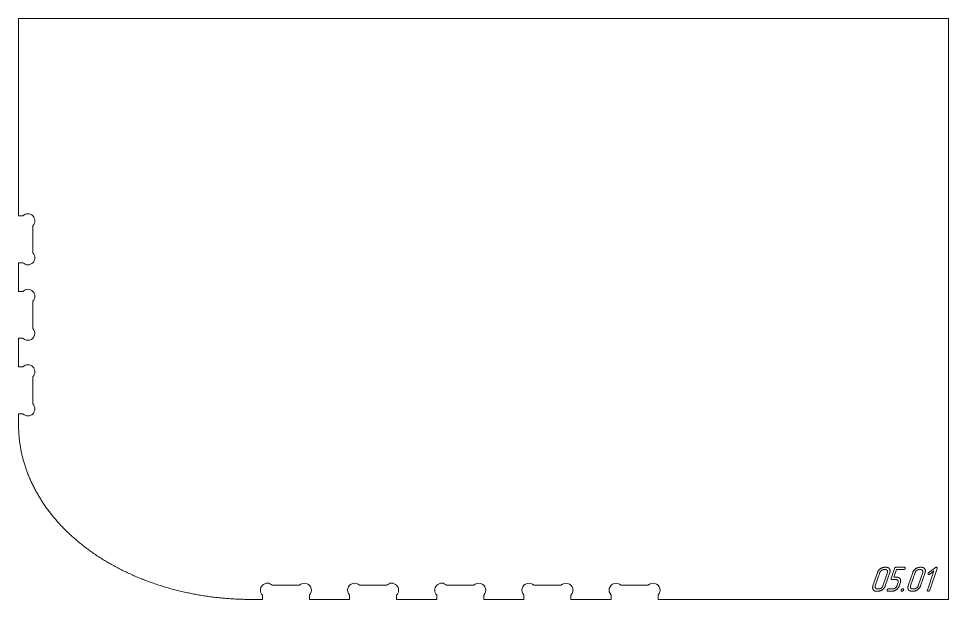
# Model space of a CAD drawing. Header units: millimetres. Extents: x 10 to 1426, y -715 to -10.
# Drawn here: x 860.3 to 1260.3, y -715 to -465 of the extents above; entities that cross this region are included whole.
import ezdxf

# ---------------------------------------------------------------- set-up
doc = ezdxf.new("R2010")
doc.units = ezdxf.units.MM
doc.layers.add('Cut', color=7, linetype='Continuous', lineweight=0)
doc.layers.add('Mark', color=7, linetype='Continuous', lineweight=0)

msp = doc.modelspace()

# ---------------------------------------------------------------- linework, layer by layer
at = {"layer": 'Cut'}
msp.add_lwpolyline([(860.312001, -635.09366), (862.169347, -635.09366, 1), (866.411988, -630.851019), (866.411988, -619.136341, 1), (862.169347, -614.8937), (860.312001, -614.8937), (860.312001, -602.593725), (862.169347, -602.593725, 1), (866.411988, -598.351084), (866.411988, -586.636406, 1), (862.169347, -582.393765), (860.312001, -582.393765), (860.312001, -570.09379), (862.169347, -570.09379, 1), (866.411988, -565.851149), (866.411988, -554.136471, 1), (862.169347, -549.89383), (860.312001, -549.89383), (860.312001, -464.994), (1260.311201, -464.994), (1260.311201, -714.9935), (1135.41145, -714.9935), (1135.41145, -713.136153, 1), (1131.168809, -708.893512), (1119.454132, -708.893512, 1), (1115.211491, -713.136153), (1115.211491, -714.9935), (1097.911525, -714.9935), (1097.911525, -713.136153, 1), (1093.668884, -708.893512), (1081.954207, -708.893512, 1), (1077.711566, -713.136153), (1077.711566, -714.9935), (1060.4116, -714.9935), (1060.4116, -713.136153, 1), (1056.168959, -708.893512), (1044.454282, -708.893512, 1), (1040.211641, -713.136153), (1040.211641, -714.9935), (1022.911675, -714.9935), (1022.911675, -713.136153, 1), (1018.669034, -708.893512), (1006.954357, -708.893512, 1), (1002.711716, -713.136153), (1002.711716, -714.9935), (985.41175, -714.9935), (985.41175, -713.136153, 1), (981.169109, -708.893512), (969.454432, -708.893512, 1), (965.211791, -713.136153), (965.211791, -714.9935), (960.311801, -714.9935), (959.758746, -714.992353), (959.204449, -714.988902), (958.64893, -714.98313), (958.092211, -714.975023), (957.534314, -714.964565), (956.975263, -714.951742), (956.415079, -714.936537), (955.853785, -714.918936), (955.291406, -714.898924), (954.727964, -714.876487), (954.163484, -714.851609), (953.59799, -714.824277), (953.031507, -714.794476), (952.46406, -714.762192), (951.895674, -714.727411), (951.326375, -714.690119), (950.756188, -714.650303), (950.185141, -714.607949), (949.61326, -714.563044), (949.04057, -714.515574), (948.467101, -714.465527), (947.892879, -714.412891), (947.317932, -714.357651), (946.742289, -714.299797), (946.165977, -714.239315), (945.589025, -714.176195), (945.011463, -714.110423), (944.43332, -714.041989), (943.854625, -713.970882), (943.275409, -713.897089), (942.695701, -713.8206), (942.115532, -713.741405), (941.534933, -713.659493), (940.953934, -713.574854), (940.372568, -713.487478), (939.790865, -713.397354), (939.208857, -713.304475), (938.626578, -713.20883), (938.044058, -713.11041), (937.46133, -713.009207), (936.878428, -712.905212), (936.295385, -712.798417), (935.712233, -712.688815), (935.129006, -712.576397), (934.545739, -712.461156), (933.962465, -712.343085), (933.379219, -712.222178), (932.796034, -712.098428), (932.212946, -711.971828), (931.62999, -711.842373), (931.047201, -711.710057), (930.464613, -711.574875), (929.882263, -711.436822), (929.300185, -711.295893), (928.718417, -711.152084), (928.136994, -711.005391), (927.555952, -710.855809), (926.975328, -710.703337), (926.395157, -710.547969), (925.815477, -710.389705), (925.236325, -710.228541), (924.657737, -710.064476), (924.079751, -709.897507), (923.502403, -709.727633), (922.925732, -709.554854), (922.349774, -709.379168), (921.774567, -709.200575), (921.200148, -709.019075), (920.626556, -708.834668), (920.053828, -708.647356), (919.482002, -708.457138), (918.911115, -708.264018), (918.341207, -708.067995), (917.772315, -707.869073), (917.204477, -707.667255), (916.637731, -707.462541), (916.072115, -707.254937), (915.507668, -707.044446), (914.944428, -706.831071), (914.382433, -706.614817), (913.821721, -706.395689), (913.262331, -706.173692), (912.7043, -705.948831), (912.147668, -705.721111), (911.592471, -705.49054), (911.038748, -705.257124), (910.486537, -705.02087), (909.935877, -704.781784), (909.386805, -704.539875), (908.839358, -704.295151), (908.293576, -704.047621), (907.749494, -703.797292), (907.207152, -703.544175), (906.666587, -703.288278), (906.127835, -703.029613), (905.590935, -702.768188), (905.055923, -702.504015), (904.522836, -702.237105), (903.991712, -701.967469), (903.462586, -701.69512), (902.935496, -701.420068), (902.410478, -701.142327), (901.887568, -700.86191), (901.366802, -700.57883), (900.848215, -700.2931), (900.331845, -700.004735), (899.817725, -699.713748), (899.305891, -699.420155), (898.796379, -699.12397), (898.289222, -698.825209), (897.784456, -698.523888), (897.282114, -698.220023), (896.782231, -697.913629), (896.28484, -697.604725), (895.789975, -697.293326), (895.297669, -696.979451), (894.807955, -696.663117), (894.320865, -696.344342), (893.836432, -696.023145), (893.354688, -695.699544), (892.875664, -695.373558), (892.399392, -695.045207), (891.925903, -694.714511), (891.455228, -694.381488), (890.987396, -694.046161), (890.522439, -693.708548), (890.060385, -693.368672), (889.601264, -693.026553), (889.145105, -692.682212), (888.691936, -692.335672), (888.241787, -691.986954), (887.794683, -691.63608), (887.350653, -691.283073), (886.909725, -690.927957), (886.471924, -690.570753), (886.037276, -690.211485), (885.605808, -689.850177), (885.177545, -689.486852), (884.752512, -689.121535), (884.330733, -688.754249), (883.912233, -688.385019), (883.497034, -688.013871), (883.085162, -687.640827), (882.676637, -687.265915), (882.271483, -686.889159), (881.869722, -686.510584), (881.471374, -686.130216), (881.076461, -685.748082), (880.685004, -685.364207), (880.297021, -684.978617), (879.912534, -684.591339), (879.531561, -684.202399), (879.154121, -683.811825), (878.780231, -683.419642), (878.40991, -683.025879), (878.043175, -682.630561), (877.680042, -682.233717), (877.320527, -681.835374), (876.964647, -681.435559), (876.612417, -681.0343), (876.263851, -680.631624), (875.918963, -680.227561), (875.577768, -679.822136), (875.240278, -679.41538), (874.906507, -679.007319), (874.576466, -678.597982), (874.250167, -678.187397), (873.927622, -677.775593), (873.608841, -677.362598), (873.293835, -676.94844), (872.982614, -676.533148), (872.675186, -676.11675), (872.37156, -675.699275), (872.071745, -675.280752), (871.775749, -674.86121), (871.483578, -674.440676), (871.195239, -674.019179), (870.91074, -673.596749), (870.630084, -673.173414), (870.353279, -672.749203), (870.080328, -672.324143), (869.811236, -671.898264), (869.546007, -671.471595), (869.284644, -671.044164), (869.02715, -670.615999), (868.773527, -670.18713), (868.523777, -669.757584), (868.277901, -669.32739), (868.035901, -668.896576), (867.797777, -668.46517), (867.563529, -668.033202), (867.333157, -667.600698), (867.106658, -667.167687), (866.884033, -666.734198), (866.665279, -666.300257), (866.450394, -665.865893), (866.239375, -665.431133), (866.032219, -664.996005), (865.828922, -664.560537), (865.62948, -664.124755), (865.433889, -663.688688), (865.242143, -663.252362), (865.054238, -662.815804), (864.870167, -662.379041), (864.689925, -661.9421), (864.513504, -661.505008), (864.340897, -661.067791), (864.172097, -660.630475), (864.007097, -660.193087), (863.845887, -659.755652), (863.688459, -659.318196), (863.534805, -658.880746), (863.384915, -658.443326), (863.238778, -658.005962), (863.096385, -657.56868), (862.957725, -657.131503), (862.822788, -656.694457), (862.691562, -656.257568), (862.564035, -655.820858), (862.440195, -655.384352), (862.320031, -654.948075), (862.203529, -654.51205), (862.090677, -654.076301), (861.981461, -653.640852), (861.875867, -653.205725), (861.773882, -652.770944), (861.675492, -652.336532), (861.580682, -651.902511), (861.489436, -651.468903), (861.401741, -651.035732), (861.31758, -650.603018), (861.236938, -650.170784), (861.159799, -649.739051), (861.086147, -649.307841), (861.015964, -648.877175), (860.949235, -648.447073), (860.885943, -648.017556), (860.826069, -647.588645), (860.769597, -647.160359), (860.716509, -646.73272), (860.666787, -646.305745), (860.620412, -645.879456), (860.577367, -645.45387), (860.537632, -645.029008), (860.501189, -644.604888), (860.468019, -644.181528), (860.438102, -643.758946), (860.41142, -643.337162), (860.387952, -642.916192), (860.367679, -642.496054), (860.35058, -642.076765), (860.336637, -641.658343), (860.325827, -641.240804), (860.318132, -640.824164), (860.31353, -640.408441), (860.312001, -639.99365)], format="xyb", close=True, dxfattribs=at)
at = {"layer": 'Mark'}
for points in [[(1233.574498, -701.169166), (1232.860214, -701.169166), (1232.742156, -701.171783), (1232.624477, -701.179633), (1232.507176, -701.192716), (1232.390255, -701.211033), (1232.273712, -701.234582), (1232.157548, -701.263366), (1232.041763, -701.297382), (1231.926357, -701.336632), (1231.81133, -701.381115), (1231.696681, -701.430832), (1231.582412, -701.485782), (1231.468521, -701.545965), (1231.355009, -701.611381), (1231.241876, -701.682031), (1231.129122, -701.757914), (1231.016747, -701.839031), (1230.906811, -701.923842), (1230.801374, -702.010811), (1230.700437, -702.099937), (1230.604, -702.19122), (1230.512062, -702.284661), (1230.424624, -702.380258), (1230.341685, -702.478013), (1230.263246, -702.577924), (1230.189307, -702.679993), (1230.119867, -702.784219), (1230.054927, -702.890602), (1229.994487, -702.999143), (1229.938546, -703.10984), (1229.887104, -703.222695), (1229.840162, -703.337707), (1229.79772, -703.454876), (1227.85576, -709.16915), (1227.818467, -709.286585), (1227.78714, -709.401836), (1227.761779, -709.514905), (1227.742384, -709.62579), (1227.728956, -709.734491), (1227.721494, -709.84101), (1227.719998, -709.945345), (1227.724468, -710.047496), (1227.734904, -710.147465), (1227.751307, -710.24525), (1227.773676, -710.340852), (1227.80201, -710.43427), (1227.836311, -710.525505), (1227.876579, -710.614557), (1227.922812, -710.701426), (1227.975012, -710.786111), (1228.032174, -710.867092), (1228.093295, -710.942849), (1228.158375, -711.013381), (1228.227414, -711.078689), (1228.300412, -711.138771), (1228.377369, -711.19363), (1228.458285, -711.243263), (1228.543161, -711.287673), (1228.631995, -711.326857), (1228.724788, -711.360817), (1228.82154, -711.389552), (1228.922251, -711.413063), (1229.026921, -711.431349), (1229.13555, -711.44441), (1229.248138, -711.452247), (1229.364685, -711.45486), (1230.078969, -711.45486), (1230.198475, -711.452253), (1230.317511, -711.444434), (1230.436077, -711.431402), (1230.554174, -711.413157), (1230.671802, -711.389699), (1230.78896, -711.361029), (1230.905648, -711.327145), (1231.021867, -711.288049), (1231.137616, -711.24374), (1231.252896, -711.194218), (1231.367706, -711.139484), (1231.482046, -711.079536), (1231.595917, -711.014376), (1231.709319, -710.944003), (1231.822251, -710.868417), (1231.934714, -710.787618), (1232.044697, -710.703103), (1232.150191, -710.61637), (1232.251196, -710.527418), (1232.347711, -710.436248), (1232.439738, -710.342859), (1232.527276, -710.247251), (1232.610324, -710.149425), (1232.688883, -710.04938), (1232.762953, -709.947116), (1232.832535, -709.842634), (1232.897626, -709.735933), (1232.958229, -709.627014), (1233.014343, -709.515876), (1233.065967, -709.402519), (1233.113103, -709.286944), (1233.155749, -709.16915), (1235.097709, -703.454876), (1235.135029, -703.337348), (1235.166352, -703.222012), (1235.191678, -703.108869), (1235.211008, -702.997919), (1235.22434, -702.88916), (1235.231677, -702.782595), (1235.233016, -702.678222), (1235.228359, -702.576041), (1235.217705, -702.476053), (1235.201054, -702.378257), (1235.178407, -702.282654), (1235.149763, -702.189243), (1235.115123, -702.098024), (1235.074485, -702.008998), (1235.027851, -701.922165), (1234.975221, -701.837524), (1234.917597, -701.75659), (1234.855984, -701.680878), (1234.790381, -701.610387), (1234.720788, -701.545117), (1234.647207, -701.48507), (1234.569635, -701.430243), (1234.488074, -701.380639), (1234.402524, -701.336255), (1234.312984, -701.297094), (1234.219455, -701.263154), (1234.121936, -701.234435), (1234.020427, -701.210938), (1233.914929, -701.192663), (1233.805442, -701.179609), (1233.691965, -701.171777)], [(1233.234655, -702.169164), (1232.520371, -702.169164), (1232.455367, -702.170645), (1232.39046, -702.175087), (1232.325652, -702.182491), (1232.260941, -702.192856), (1232.196327, -702.206183), (1232.131811, -702.222471), (1232.067393, -702.241721), (1232.003073, -702.263932), (1231.93885, -702.289105), (1231.874725, -702.317239), (1231.810697, -702.348335), (1231.746767, -702.382392), (1231.682935, -702.419411), (1231.619201, -702.459392), (1231.555564, -702.502334), (1231.492025, -702.548237), (1231.429818, -702.596201), (1231.37018, -702.645325), (1231.313109, -702.69561), (1231.258606, -702.747054), (1231.206671, -702.799659), (1231.157303, -702.853424), (1231.110504, -702.908349), (1231.066272, -702.964433), (1231.024608, -703.021678), (1230.985512, -703.080083), (1230.948984, -703.139649), (1230.915024, -703.200374), (1230.883631, -703.262259), (1230.854807, -703.325305), (1230.82855, -703.38951), (1230.804861, -703.454876), (1228.8629, -709.16915), (1228.842076, -709.234782), (1228.824606, -709.299227), (1228.810493, -709.362486), (1228.799734, -709.424559), (1228.792332, -709.485446), (1228.788285, -709.545146), (1228.787594, -709.60366), (1228.790258, -709.660988), (1228.796278, -709.717129), (1228.805654, -709.772085), (1228.818385, -709.825854), (1228.834472, -709.878436), (1228.853915, -709.929833), (1228.876713, -709.980043), (1228.902866, -710.029067), (1228.932376, -710.076905), (1228.96463, -710.122673), (1228.999018, -710.165488), (1229.03554, -710.205351), (1229.074197, -710.242261), (1229.114987, -710.276218), (1229.157911, -710.307222), (1229.20297, -710.335274), (1229.250162, -710.360372), (1229.299489, -710.382518), (1229.35095, -710.401711), (1229.404544, -710.417952), (1229.460273, -710.431239), (1229.518136, -710.441574), (1229.578132, -710.448956), (1229.640263, -710.453385), (1229.704528, -710.454862), (1230.418813, -710.454862), (1230.48533, -710.45339), (1230.551653, -710.448975), (1230.617782, -710.441617), (1230.683715, -710.431316), (1230.749453, -710.418072), (1230.814997, -710.401884), (1230.880346, -710.382753), (1230.945499, -710.360679), (1231.010458, -710.335662), (1231.075222, -710.307702), (1231.139792, -710.276798), (1231.204166, -710.242952), (1231.268345, -710.206162), (1231.33233, -710.166428), (1231.39612, -710.123752), (1231.459714, -710.078133), (1231.521934, -710.030434), (1231.581599, -709.98152), (1231.638708, -709.931391), (1231.693262, -709.880048), (1231.745261, -709.827489), (1231.794705, -709.773715), (1231.841594, -709.718726), (1231.885927, -709.662522), (1231.927706, -709.605103), (1231.966929, -709.54647), (1232.003597, -709.486621), (1232.037709, -709.425556), (1232.069267, -709.363277), (1232.098269, -709.299783), (1232.124716, -709.235074), (1232.148608, -709.16915), (1234.090569, -703.454876), (1234.111395, -703.389217), (1234.128839, -703.324748), (1234.142903, -703.261468), (1234.153585, -703.199376), (1234.160885, -703.138473), (1234.164805, -703.078759), (1234.165343, -703.020235), (1234.162499, -702.962898), (1234.156275, -702.906751), (1234.146669, -702.851793), (1234.133681, -702.798023), (1234.117312, -702.745443), (1234.097562, -702.694051), (1234.074431, -702.643848), (1234.047918, -702.594834), (1234.018024, -702.547009), (1233.985353, -702.501254), (1233.950511, -702.458452), (1233.913496, -702.418601), (1233.874309, -702.381702), (1233.832951, -702.347755), (1233.78942, -702.31676), (1233.743717, -702.288717), (1233.695843, -702.263625), (1233.645796, -702.241486), (1233.593578, -702.222298), (1233.539187, -702.206063), (1233.482625, -702.192779), (1233.42389, -702.182448), (1233.362984, -702.175068), (1233.299905, -702.17064)], [(1235.667128, -705.962014), (1235.648498, -706.02256), (1235.635102, -706.079201), (1235.62694, -706.131935), (1235.624013, -706.180763), (1235.626319, -706.225685), (1235.63386, -706.2667), (1235.646635, -706.30381), (1235.664645, -706.337013), (1235.687888, -706.36631), (1235.716366, -706.3917), (1235.750078, -706.413184), (1235.789024, -706.430763), (1235.833204, -706.444434), (1235.882618, -706.4542), (1235.937267, -706.460059), (1235.99715, -706.462013), (1237.790003, -706.462013), (1237.854335, -706.463488), (1237.916527, -706.467914), (1237.976579, -706.47529), (1238.034492, -706.485617), (1238.090265, -706.498895), (1238.143898, -706.515123), (1238.195392, -706.534302), (1238.244745, -706.556432), (1238.291959, -706.581512), (1238.337034, -706.609543), (1238.379968, -706.640524), (1238.420763, -706.674456), (1238.459419, -706.711339), (1238.495934, -706.751172), (1238.53031, -706.793956), (1238.562546, -706.83969), (1238.592044, -706.887469), (1238.618205, -706.936384), (1238.641029, -706.986436), (1238.660516, -707.037625), (1238.676666, -707.089951), (1238.68948, -707.143415), (1238.698956, -707.198015), (1238.705096, -707.253752), (1238.707899, -707.310626), (1238.707365, -707.368637), (1238.703494, -707.427786), (1238.696286, -707.488071), (1238.685741, -707.549493), (1238.67186, -707.612052), (1238.654641, -707.675748), (1238.634086, -707.740581), (1238.148596, -709.16915), (1238.124983, -709.234316), (1238.098813, -709.298342), (1238.070088, -709.361227), (1238.038806, -709.422972), (1238.004969, -709.483576), (1237.968575, -709.54304), (1237.929625, -709.601364), (1237.888119, -709.658546), (1237.844058, -709.714589), (1237.79744, -709.769491), (1237.748266, -709.823252), (1237.696536, -709.875873), (1237.64225, -709.927353), (1237.585408, -709.977693), (1237.526009, -710.026893), (1237.464055, -710.074952), (1237.400748, -710.120956), (1237.33729, -710.163993), (1237.273681, -710.204062), (1237.209923, -710.241162), (1237.146013, -710.275295), (1237.081954, -710.306459), (1237.017744, -710.334656), (1236.953384, -710.359884), (1236.888873, -710.382145), (1236.824212, -710.401437), (1236.7594, -710.417761), (1236.694438, -710.431117), (1236.629326, -710.441505), (1236.564063, -710.448926), (1236.49865, -710.453378), (1236.433086, -710.454862), (1234.640233, -710.454862), (1234.579022, -710.456815), (1234.520391, -710.462674), (1234.464339, -710.47244), (1234.410866, -710.486112), (1234.359973, -710.50369), (1234.311658, -710.525174), (1234.265923, -710.550565), (1234.222767, -710.579861), (1234.18219, -710.613064), (1234.144192, -710.650174), (1234.108774, -710.691189), (1234.075934, -710.736111), (1234.045674, -710.784939), (1234.017993, -710.837673), (1233.992891, -710.894314), (1233.970368, -710.954861), (1233.951738, -711.015407), (1233.938342, -711.072048), (1233.93018, -711.124782), (1233.927253, -711.17361), (1233.929559, -711.218532), (1233.9371, -711.259548), (1233.949875, -711.296657), (1233.967885, -711.32986), (1233.991128, -711.359157), (1234.019606, -711.384547), (1234.053318, -711.406032), (1234.092264, -711.42361), (1234.136444, -711.437282), (1234.185858, -711.447047), (1234.240507, -711.452907), (1234.30039, -711.45486), (1236.093243, -711.45486), (1236.211928, -711.452238), (1236.330176, -711.444375), (1236.447987, -711.431269), (1236.565361, -711.41292), (1236.682299, -711.389329), (1236.798799, -711.360495), (1236.914863, -711.326419), (1237.03049, -711.287101), (1237.14568, -711.242539), (1237.260434, -711.192736), (1237.37475, -711.13769), (1237.48863, -711.077402), (1237.602072, -711.011871), (1237.715078, -710.941097), (1237.827647, -710.865081), (1237.93978, -710.783823), (1238.049449, -710.698879), (1238.154628, -710.611805), (1238.255318, -710.522601), (1238.351518, -710.431267), (1238.443229, -710.337804), (1238.530451, -710.242211), (1238.613182, -710.144489), (1238.691424, -710.044636), (1238.765177, -709.942655), (1238.83444, -709.838543), (1238.899213, -709.732302), (1238.959497, -709.623931), (1239.015291, -709.51343), (1239.066596, -709.4008), (1239.113411, -709.28604), (1239.155737, -709.16915), (1239.641227, -707.740581), (1239.678251, -707.623945), (1239.709327, -707.509443), (1239.734455, -707.397074), (1239.753636, -707.28684), (1239.76687, -707.17874), (1239.774156, -707.072774), (1239.775495, -706.968941), (1239.770886, -706.867243), (1239.76033, -706.767679), (1239.743827, -706.670249), (1239.721376, -706.574953), (1239.692978, -706.481791), (1239.658632, -706.390763), (1239.618339, -706.30187), (1239.572098, -706.21511), (1239.51991, -706.130484), (1239.462766, -706.049537), (1239.401658, -705.973812), (1239.336584, -705.903309), (1239.267546, -705.838029), (1239.194544, -705.777971), (1239.117576, -705.723135), (1239.036644, -705.673522), (1238.951747, -705.629132), (1238.862886, -705.589964), (1238.77006, -705.556018), (1238.673269, -705.527295), (1238.572514, -705.503794), (1238.467794, -705.485515), (1238.35911, -705.472459), (1238.24646, -705.464626), (1238.129846, -705.462015), (1236.844135, -705.462015), (1237.963217, -702.169164), (1241.027497, -702.169164), (1241.089572, -702.167211), (1241.149014, -702.161351), (1241.205821, -702.151586), (1241.259994, -702.137914), (1241.311534, -702.120336), (1241.360439, -702.098852), (1241.40671, -702.073461), (1241.450347, -702.044164), (1241.49135, -702.010961), (1241.529719, -701.973852), (1241.565453, -701.932836), (1241.598554, -701.887915), (1241.629021, -701.839086), (1241.656853, -701.786352), (1241.682052, -701.729712), (1241.704616, -701.669165), (1241.723204, -701.608618), (1241.736504, -701.551978), (1241.744514, -701.499243), (1241.747235, -701.450415), (1241.744668, -701.405494), (1241.736811, -701.364478), (1241.723664, -701.327369), (1241.705229, -701.294166), (1241.681505, -701.264869), (1241.652492, -701.239478), (1241.618189, -701.217994), (1241.578597, -701.200416), (1241.533717, -701.186744), (1241.483547, -701.176978), (1241.428088, -701.171119), (1241.36734, -701.169166), (1237.795918, -701.169166), (1237.734708, -701.171119), (1237.676077, -701.176978), (1237.620025, -701.186744), (1237.566552, -701.200416), (1237.515658, -701.217994), (1237.467344, -701.239478), (1237.421609, -701.264869), (1237.378452, -701.294166), (1237.337875, -701.327369), (1237.299878, -701.364478), (1237.264459, -701.405494), (1237.23162, -701.450415), (1237.201359, -701.499243), (1237.173678, -701.551978), (1237.148576, -701.608618), (1237.126054, -701.669165)], [(1244.528941, -711.45486), (1245.243225, -711.45486), (1245.36273, -711.452253), (1245.481766, -711.444434), (1245.600333, -711.431402), (1245.71843, -711.413157), (1245.836057, -711.389699), (1245.953215, -711.361029), (1246.069903, -711.327145), (1246.186122, -711.288049), (1246.301871, -711.24374), (1246.417151, -711.194218), (1246.531961, -711.139484), (1246.646302, -711.079536), (1246.760173, -711.014376), (1246.873574, -710.944003), (1246.986506, -710.868417), (1247.098969, -710.787618), (1247.208952, -710.703103), (1247.314446, -710.61637), (1247.415451, -710.527418), (1247.511967, -710.436248), (1247.603993, -710.342859), (1247.691531, -710.247251), (1247.774579, -710.149425), (1247.853139, -710.04938), (1247.927209, -709.947116), (1247.99679, -709.842634), (1248.061882, -709.735933), (1248.122485, -709.627014), (1248.178598, -709.515876), (1248.230223, -709.402519), (1248.277358, -709.286944), (1248.320004, -709.16915), (1250.261965, -703.454876), (1250.299284, -703.337348), (1250.330607, -703.222012), (1250.355933, -703.108869), (1250.375263, -702.997919), (1250.388596, -702.88916), (1250.395932, -702.782595), (1250.397271, -702.678222), (1250.392614, -702.576041), (1250.38196, -702.476053), (1250.36531, -702.378257), (1250.342663, -702.282654), (1250.314019, -702.189243), (1250.279378, -702.098024), (1250.238741, -702.008998), (1250.192107, -701.922165), (1250.139476, -701.837524), (1250.081852, -701.75659), (1250.020239, -701.680878), (1249.954636, -701.610387), (1249.885044, -701.545117), (1249.811462, -701.48507), (1249.733891, -701.430243), (1249.65233, -701.380639), (1249.566779, -701.336255), (1249.477239, -701.297094), (1249.38371, -701.263154), (1249.286191, -701.234435), (1249.184683, -701.210938), (1249.079185, -701.192663), (1248.969697, -701.179609), (1248.85622, -701.171777), (1248.738754, -701.169166), (1248.024469, -701.169166), (1247.906411, -701.171783), (1247.788732, -701.179633), (1247.671432, -701.192716), (1247.55451, -701.211033), (1247.437967, -701.234582), (1247.321803, -701.263366), (1247.206018, -701.297382), (1247.090612, -701.336632), (1246.975585, -701.381115), (1246.860937, -701.430832), (1246.746667, -701.485782), (1246.632776, -701.545965), (1246.519264, -701.611381), (1246.406131, -701.682031), (1246.293377, -701.757914), (1246.181002, -701.839031), (1246.071066, -701.923842), (1245.965629, -702.010811), (1245.864693, -702.099937), (1245.768255, -702.19122), (1245.676317, -702.284661), (1245.588879, -702.380258), (1245.505941, -702.478013), (1245.427502, -702.577924), (1245.353562, -702.679993), (1245.284123, -702.784219), (1245.219183, -702.890602), (1245.158742, -702.999143), (1245.102801, -703.10984), (1245.051359, -703.222695), (1245.004418, -703.337707), (1244.961975, -703.454876), (1243.020015, -709.16915), (1242.982722, -709.286585), (1242.951395, -709.401836), (1242.926034, -709.514905), (1242.90664, -709.62579), (1242.893211, -709.734491), (1242.885749, -709.84101), (1242.884253, -709.945345), (1242.888723, -710.047496), (1242.89916, -710.147465), (1242.915562, -710.24525), (1242.937931, -710.340852), (1242.966266, -710.43427), (1243.000567, -710.525505), (1243.040834, -710.614557), (1243.087067, -710.701426), (1243.139267, -710.786111), (1243.196429, -710.867092), (1243.25755, -710.942849), (1243.32263, -711.013381), (1243.39167, -711.078689), (1243.464668, -711.138771), (1243.541625, -711.19363), (1243.622541, -711.243263), (1243.707416, -711.287673), (1243.79625, -711.326857), (1243.889043, -711.360817), (1243.985795, -711.389552), (1244.086506, -711.413063), (1244.191176, -711.431349), (1244.299805, -711.44441), (1244.412394, -711.452247)], [(1244.868784, -710.454862), (1245.583068, -710.454862), (1245.649586, -710.45339), (1245.715909, -710.448975), (1245.782037, -710.441617), (1245.84797, -710.431316), (1245.913709, -710.418072), (1245.979252, -710.401884), (1246.044601, -710.382753), (1246.109755, -710.360679), (1246.174714, -710.335662), (1246.239478, -710.307702), (1246.304047, -710.276798), (1246.368421, -710.242952), (1246.432601, -710.206162), (1246.496585, -710.166428), (1246.560375, -710.123752), (1246.62397, -710.078133), (1246.68619, -710.030434), (1246.745854, -709.98152), (1246.802964, -709.931391), (1246.857518, -709.880048), (1246.909517, -709.827489), (1246.958961, -709.773715), (1247.005849, -709.718726), (1247.050183, -709.662522), (1247.091961, -709.605103), (1247.131184, -709.54647), (1247.167852, -709.486621), (1247.201965, -709.425556), (1247.233522, -709.363277), (1247.262524, -709.299783), (1247.288972, -709.235074), (1247.312864, -709.16915), (1249.254824, -703.454876), (1249.27565, -703.389217), (1249.293095, -703.324748), (1249.307158, -703.261468), (1249.31784, -703.199376), (1249.325141, -703.138473), (1249.32906, -703.078759), (1249.329598, -703.020235), (1249.326755, -702.962898), (1249.32053, -702.906751), (1249.310924, -702.851793), (1249.297937, -702.798023), (1249.281568, -702.745443), (1249.261818, -702.694051), (1249.238686, -702.643848), (1249.212174, -702.594834), (1249.182279, -702.547009), (1249.149609, -702.501254), (1249.114766, -702.458452), (1249.077751, -702.418601), (1249.038565, -702.381702), (1248.997206, -702.347755), (1248.953675, -702.31676), (1248.907973, -702.288717), (1248.860098, -702.263625), (1248.810052, -702.241486), (1248.757833, -702.222298), (1248.703443, -702.206063), (1248.64688, -702.192779), (1248.588146, -702.182448), (1248.527239, -702.175068), (1248.464161, -702.17064), (1248.398911, -702.169164), (1247.684626, -702.169164), (1247.619622, -702.170645), (1247.554716, -702.175087), (1247.489907, -702.182491), (1247.425196, -702.192856), (1247.360583, -702.206183), (1247.296067, -702.222471), (1247.231649, -702.241721), (1247.167328, -702.263932), (1247.103105, -702.289105), (1247.03898, -702.317239), (1246.974953, -702.348335), (1246.911023, -702.382392), (1246.847191, -702.419411), (1246.783456, -702.459392), (1246.719819, -702.502334), (1246.65628, -702.548237), (1246.594074, -702.596201), (1246.534435, -702.645325), (1246.477364, -702.69561), (1246.422861, -702.747054), (1246.370926, -702.799659), (1246.321559, -702.853424), (1246.274759, -702.908349), (1246.230528, -702.964433), (1246.188864, -703.021678), (1246.149768, -703.080083), (1246.11324, -703.139649), (1246.079279, -703.200374), (1246.047887, -703.262259), (1246.019062, -703.325305), (1245.992805, -703.38951), (1245.969116, -703.454876), (1244.027156, -709.16915), (1244.006331, -709.234782), (1243.988862, -709.299227), (1243.974748, -709.362486), (1243.96399, -709.424559), (1243.956587, -709.485446), (1243.952541, -709.545146), (1243.951849, -709.60366), (1243.954514, -709.660988), (1243.960534, -709.717129), (1243.969909, -709.772085), (1243.982641, -709.825854), (1243.998727, -709.878436), (1244.01817, -709.929833), (1244.040968, -709.980043), (1244.067122, -710.029067), (1244.096631, -710.076905), (1244.128885, -710.122673), (1244.163274, -710.165488), (1244.199796, -710.205351), (1244.238452, -710.242261), (1244.279242, -710.276218), (1244.322167, -710.307222), (1244.367225, -710.335274), (1244.414418, -710.360372), (1244.463744, -710.382518), (1244.515205, -710.401711), (1244.5688, -710.417952), (1244.624528, -710.431239), (1244.682391, -710.441574), (1244.742388, -710.448956), (1244.804519, -710.453385)], [(1255.440303, -701.669165), (1255.458566, -701.609483), (1255.471504, -701.553652), (1255.479115, -701.501671), (1255.481402, -701.45354), (1255.478362, -701.40926), (1255.469997, -701.368831), (1255.456306, -701.332252), (1255.437289, -701.299523), (1255.412946, -701.270645), (1255.383278, -701.245617), (1255.348284, -701.224439), (1255.307964, -701.207112), (1255.262319, -701.193636), (1255.211348, -701.18401), (1255.155051, -701.178234), (1255.093428, -701.176309), (1255.042841, -701.178534), (1254.99264, -701.185209), (1254.942827, -701.196335), (1254.893401, -701.211911), (1254.844362, -701.231938), (1254.79571, -701.256415), (1254.747445, -701.285342), (1254.699568, -701.318719), (1251.798457, -703.494719), (1251.759902, -703.52437), (1251.72426, -703.556627), (1251.691529, -703.591488), (1251.661711, -703.628955), (1251.634805, -703.669027), (1251.610811, -703.711704), (1251.58973, -703.756987), (1251.57156, -703.804875), (1251.556768, -703.855363), (1251.547268, -703.90415), (1251.543061, -703.951234), (1251.544147, -703.996616), (1251.550525, -704.040296), (1251.562196, -704.082274), (1251.579159, -704.12255), (1251.601415, -704.161124), (1251.62797, -704.19649), (1251.657829, -704.22714), (1251.690993, -704.253074), (1251.727461, -704.274294), (1251.767234, -704.290798), (1251.810312, -704.302586), (1251.856694, -704.309659), (1251.906381, -704.312017), (1251.956576, -704.309715), (1252.00666, -704.302809), (1252.056632, -704.2913), (1252.106492, -704.275187), (1252.156241, -704.254469), (1252.205878, -704.229149), (1252.255404, -704.199224), (1252.304818, -704.164696), (1254.090863, -702.676306), (1251.277476, -710.954861), (1251.258846, -711.015407), (1251.24545, -711.072048), (1251.237289, -711.124782), (1251.234361, -711.17361), (1251.236668, -711.218532), (1251.244209, -711.259548), (1251.256984, -711.296657), (1251.274993, -711.32986), (1251.298236, -711.359157), (1251.326714, -711.384547), (1251.360426, -711.406032), (1251.399372, -711.42361), (1251.443552, -711.437282), (1251.492966, -711.447047), (1251.547615, -711.452907), (1251.607498, -711.45486), (1251.669574, -711.452907), (1251.729015, -711.447047), (1251.785823, -711.437282), (1251.839996, -711.42361), (1251.891535, -711.406032), (1251.94044, -711.384547), (1251.986712, -711.359157), (1252.030349, -711.32986), (1252.071351, -711.296657), (1252.10972, -711.259548), (1252.145455, -711.218532), (1252.178556, -711.17361), (1252.209022, -711.124782), (1252.236854, -711.072048), (1252.262053, -711.015407), (1252.284617, -710.954861)], [(1240.647364, -710.454862), (1240.586153, -710.456815), (1240.527522, -710.462674), (1240.47147, -710.47244), (1240.417997, -710.486112), (1240.367104, -710.50369), (1240.318789, -710.525174), (1240.273054, -710.550565), (1240.229898, -710.579861), (1240.189321, -710.613064), (1240.151323, -710.650174), (1240.115904, -710.691189), (1240.083065, -710.736111), (1240.052805, -710.784939), (1240.025124, -710.837673), (1240.000022, -710.894314), (1239.977499, -710.954861), (1239.958869, -711.015407), (1239.945473, -711.072048), (1239.937311, -711.124782), (1239.934384, -711.17361), (1239.93669, -711.218532), (1239.944231, -711.259548), (1239.957006, -711.296657), (1239.975016, -711.32986), (1239.998259, -711.359157), (1240.026737, -711.384547), (1240.060448, -711.406032), (1240.099394, -711.42361), (1240.143575, -711.437282), (1240.192989, -711.447047), (1240.247638, -711.452907), (1240.30752, -711.45486), (1240.369596, -711.452907), (1240.429038, -711.447047), (1240.485845, -711.437282), (1240.540019, -711.42361), (1240.591558, -711.406032), (1240.640463, -711.384547), (1240.686734, -711.359157), (1240.730371, -711.32986), (1240.771374, -711.296657), (1240.809743, -711.259548), (1240.845478, -711.218532), (1240.878578, -711.17361), (1240.909045, -711.124782), (1240.936877, -711.072048), (1240.962075, -711.015407), (1240.98464, -710.954861), (1241.003228, -710.894314), (1241.016528, -710.837673), (1241.024538, -710.784939), (1241.027259, -710.736111), (1241.024692, -710.691189), (1241.016835, -710.650174), (1241.003689, -710.613064), (1240.985253, -710.579861), (1240.961529, -710.550565), (1240.932516, -710.525174), (1240.898213, -710.50369), (1240.858621, -710.486112), (1240.813741, -710.47244), (1240.763571, -710.462674), (1240.708112, -710.456815)]]:
    msp.add_lwpolyline(points, close=True, dxfattribs=at)

doc.saveas('drawing.dxf')
